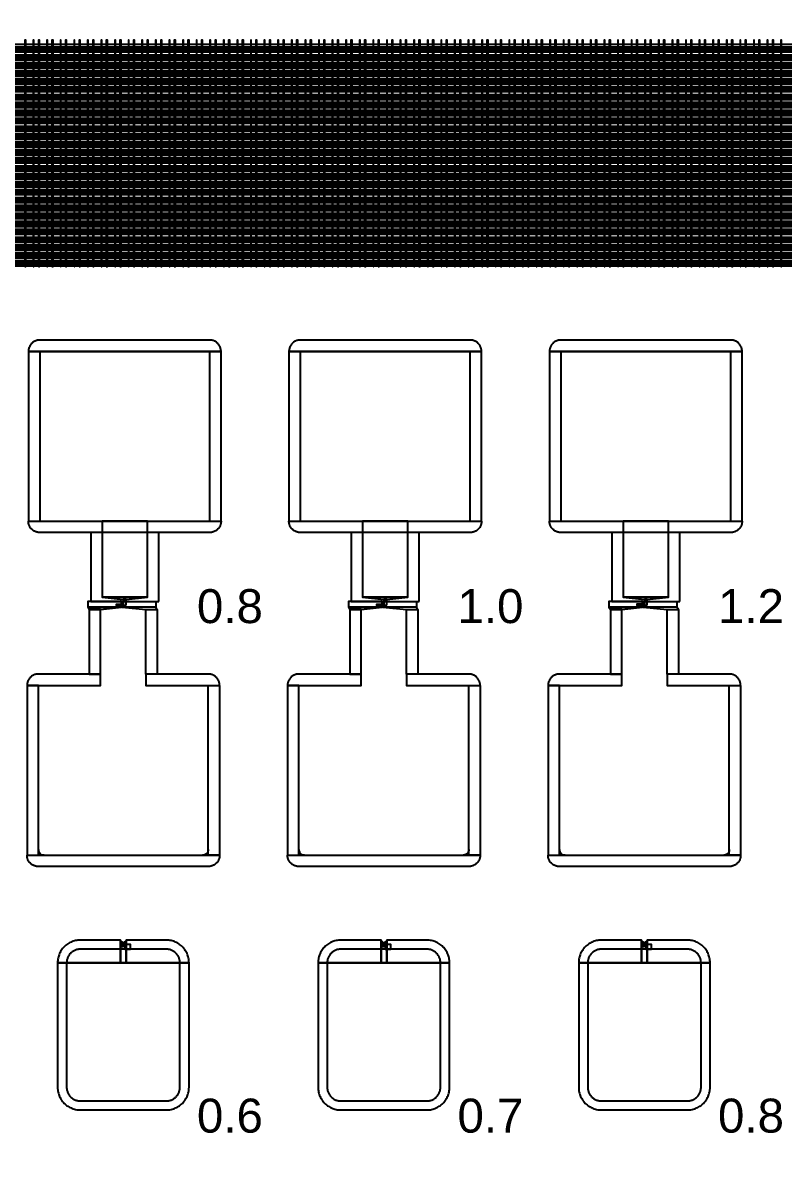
# Model space of a CAD drawing. Extents: x -50000 to 50000, y -50000 to 50000.
# Drawn here: x -38607 to -37264, y 17985 to 20020 of the extents above; entities that cross this region are included whole.
import ezdxf

# ---------------------------------------------------------------- set-up
doc = ezdxf.new("R2010")
doc.units = 0
doc.layers.get('0').update_dxf_attribs({"linetype": 'CONTINUOUS'})
for name, color, linetype in [('BASEMETAL', 4, 'CONTINUOUS'), ('FRAME', 8, 'CONTINUOUS'), ('MARKERS', 2, 'CONTINUOUS'), ('SECONDLAYER', 6, 'CONTINUOUS')]:
    doc.layers.add(name, color=color, linetype=linetype)
doc.styles.get("Standard").update_dxf_attribs({"font": 'arial.ttf'})

# ---------------------------------------------------------------- blocks, each defined once
blk = doc.blocks.new('CHIP_JARRAY')
for points in [[(500, 5478), (6500, 5478), (6500, 5482.3), (500, 5482.3)], [(500, 5475), (6500, 5475), (6500, 5477), (500, 5477)], [(500, 5472), (6500, 5472), (6500, 5474.4), (500, 5474.4)], [(500, 5469), (6500, 5469), (6500, 5471), (500, 5471)], [(500, 5464), (6500, 5464), (6500, 5468.3), (500, 5468.3)], [(500, 5461), (6500, 5461), (6500, 5463), (500, 5463)], [(500, 5458), (6500, 5458), (6500, 5460.4), (500, 5460.4)], [(500, 5455), (6500, 5455), (6500, 5457), (500, 5457)], [(500, 5450), (6500, 5450), (6500, 5454.3), (500, 5454.3)], [(500, 5447), (6500, 5447), (6500, 5449), (500, 5449)], [(500, 5444), (6500, 5444), (6500, 5446.4), (500, 5446.4)], [(500, 5441), (6500, 5441), (6500, 5443), (500, 5443)], [(500, 5436), (6500, 5436), (6500, 5440.3), (500, 5440.3)], [(500, 5433), (6500, 5433), (6500, 5435), (500, 5435)], [(500, 5430), (6500, 5430), (6500, 5432.4), (500, 5432.4)], [(500, 5427), (6500, 5427), (6500, 5429), (500, 5429)], [(500, 5422), (6500, 5422), (6500, 5426.3), (500, 5426.3)], [(500, 5419), (6500, 5419), (6500, 5421), (500, 5421)], [(500, 5416), (6500, 5416), (6500, 5418.4), (500, 5418.4)], [(500, 5413), (6500, 5413), (6500, 5415), (500, 5415)], [(500, 5408), (6500, 5408), (6500, 5412.3), (500, 5412.3)], [(500, 5405), (6500, 5405), (6500, 5407), (500, 5407)], [(500, 5402), (6500, 5402), (6500, 5404.4), (500, 5404.4)], [(500, 5399), (6500, 5399), (6500, 5401), (500, 5401)], [(500, 5394), (6500, 5394), (6500, 5398.3), (500, 5398.3)], [(500, 5391), (6500, 5391), (6500, 5393), (500, 5393)], [(500, 5388), (6500, 5388), (6500, 5390.4), (500, 5390.4)], [(500, 5385), (6500, 5385), (6500, 5387), (500, 5387)], [(500, 5380), (6500, 5380), (6500, 5384.3), (500, 5384.3)], [(500, 5377), (6500, 5377), (6500, 5379), (500, 5379)], [(500, 5374), (6500, 5374), (6500, 5376.4), (500, 5376.4)], [(500, 5371), (6500, 5371), (6500, 5373), (500, 5373)], [(500, 5366), (6500, 5366), (6500, 5370.3), (500, 5370.3)], [(500, 5363), (6500, 5363), (6500, 5365), (500, 5365)], [(500, 5360), (6500, 5360), (6500, 5362.4), (500, 5362.4)], [(500, 5357), (6500, 5357), (6500, 5359), (500, 5359)], [(500, 5352), (6500, 5352), (6500, 5356.3), (500, 5356.3)], [(500, 5349), (6500, 5349), (6500, 5351), (500, 5351)], [(500, 5346), (6500, 5346), (6500, 5348.4), (500, 5348.4)], [(500, 5343), (6500, 5343), (6500, 5345), (500, 5345)], [(500, 5338), (6500, 5338), (6500, 5342.3), (500, 5342.3)], [(500, 5335), (6500, 5335), (6500, 5337), (500, 5337)], [(500, 5332), (6500, 5332), (6500, 5334.4), (500, 5334.4)], [(500, 5329), (6500, 5329), (6500, 5331), (500, 5331)], [(500, 5324), (6500, 5324), (6500, 5328.3), (500, 5328.3)], [(500, 5321), (6500, 5321), (6500, 5323), (500, 5323)], [(500, 5318), (6500, 5318), (6500, 5320.4), (500, 5320.4)], [(500, 5315), (6500, 5315), (6500, 5317), (500, 5317)], [(500, 5310), (6500, 5310), (6500, 5314.3), (500, 5314.3)], [(500, 5307), (6500, 5307), (6500, 5309), (500, 5309)], [(500, 5304), (6500, 5304), (6500, 5306.4), (500, 5306.4)], [(500, 5301), (6500, 5301), (6500, 5303), (500, 5303)], [(500, 5296), (6500, 5296), (6500, 5300.3), (500, 5300.3)], [(500, 5293), (6500, 5293), (6500, 5295), (500, 5295)], [(500, 5290), (6500, 5290), (6500, 5292.4), (500, 5292.4)], [(500, 5287), (6500, 5287), (6500, 5289), (500, 5289)], [(500, 5282), (6500, 5282), (6500, 5286.3), (500, 5286.3)], [(500, 5279), (6500, 5279), (6500, 5281), (500, 5281)], [(500, 5276), (6500, 5276), (6500, 5278.4), (500, 5278.4)], [(500, 5273), (6500, 5273), (6500, 5275), (500, 5275)], [(500, 5268), (6500, 5268), (6500, 5272.3), (500, 5272.3)], [(500, 5265), (6500, 5265), (6500, 5267), (500, 5267)], [(500, 5262), (6500, 5262), (6500, 5264.4), (500, 5264.4)], [(500, 5259), (6500, 5259), (6500, 5261), (500, 5261)], [(500, 5254), (6500, 5254), (6500, 5258.3), (500, 5258.3)], [(500, 5251), (6500, 5251), (6500, 5253), (500, 5253)], [(500, 5248), (6500, 5248), (6500, 5250.4), (500, 5250.4)], [(500, 5245), (6500, 5245), (6500, 5247), (500, 5247)], [(500, 5240), (6500, 5240), (6500, 5244.3), (500, 5244.3)], [(500, 5237), (6500, 5237), (6500, 5239), (500, 5239)], [(500, 5234), (6500, 5234), (6500, 5236.4), (500, 5236.4)], [(500, 5231), (6500, 5231), (6500, 5233), (500, 5233)], [(500, 5226), (6500, 5226), (6500, 5230.3), (500, 5230.3)], [(500, 5223), (6500, 5223), (6500, 5225), (500, 5225)], [(500, 5220), (6500, 5220), (6500, 5222.4), (500, 5222.4)], [(500, 5217), (6500, 5217), (6500, 5219), (500, 5219)], [(500, 5212), (6500, 5212), (6500, 5216.3), (500, 5216.3)], [(500, 5209), (6500, 5209), (6500, 5211), (500, 5211)], [(500, 5206), (6500, 5206), (6500, 5208.4), (500, 5208.4)], [(500, 5203), (6500, 5203), (6500, 5205), (500, 5205)], [(500, 5198), (6500, 5198), (6500, 5202.3), (500, 5202.3)], [(500, 5195), (6500, 5195), (6500, 5197), (500, 5197)], [(500, 5192), (6500, 5192), (6500, 5194.4), (500, 5194.4)], [(500, 5189), (6500, 5189), (6500, 5191), (500, 5191)], [(500, 5184), (6500, 5184), (6500, 5188.3), (500, 5188.3)], [(500, 5181), (6500, 5181), (6500, 5183), (500, 5183)], [(500, 5178), (6500, 5178), (6500, 5180.4), (500, 5180.4)], [(500, 5175), (6500, 5175), (6500, 5177), (500, 5177)], [(500, 5170), (6500, 5170), (6500, 5174.3), (500, 5174.3)], [(500, 5167), (6500, 5167), (6500, 5169), (500, 5169)], [(500, 5164), (6500, 5164), (6500, 5166.4), (500, 5166.4)], [(500, 5161), (6500, 5161), (6500, 5163), (500, 5163)], [(500, 5156), (6500, 5156), (6500, 5160.3), (500, 5160.3)], [(500, 5153), (6500, 5153), (6500, 5155), (500, 5155)], [(500, 5150), (6500, 5150), (6500, 5152.4), (500, 5152.4)], [(500, 5147), (6500, 5147), (6500, 5149), (500, 5149)], [(500, 5142), (6500, 5142), (6500, 5146.3), (500, 5146.3)], [(500, 5139), (6500, 5139), (6500, 5141), (500, 5141)], [(500, 5136), (6500, 5136), (6500, 5138.4), (500, 5138.4)], [(500, 5133), (6500, 5133), (6500, 5135), (500, 5135)], [(500, 5128), (6500, 5128), (6500, 5132.3), (500, 5132.3)], [(500, 5125), (6500, 5125), (6500, 5127), (500, 5127)], [(500, 5122), (6500, 5122), (6500, 5124.4), (500, 5124.4)], [(500, 5119), (6500, 5119), (6500, 5121), (500, 5121)], [(500, 5114), (6500, 5114), (6500, 5118.3), (500, 5118.3)], [(500, 5111), (6500, 5111), (6500, 5113), (500, 5113)], [(500, 5108), (6500, 5108), (6500, 5110.4), (500, 5110.4)], [(500, 5105), (6500, 5105), (6500, 5107), (500, 5107)], [(500, 5100), (6500, 5100), (6500, 5104.3), (500, 5104.3)], [(500, 5097), (6500, 5097), (6500, 5099), (500, 5099)], [(500, 5094), (6500, 5094), (6500, 5096.4), (500, 5096.4)], [(500, 5091), (6500, 5091), (6500, 5093), (500, 5093)], [(4672.5, 4940), (4842.5, 4940), (4842.5, 4940), (4842.5, 4941), (4842.4, 4942.1), (4842.3, 4943.1), (4842.1, 4944.2), (4841.8, 4945.2), (4841.5, 4946.2), (4841.2, 4947.2), (4840.8, 4948.1), (4840.3, 4949.1), (4839.8, 4950), (4839.3, 4950.9), (4838.7, 4951.8), (4838, 4952.6), (4837.4, 4953.4), (4836.6, 4954.1), (4835.9, 4954.9), (4835.1, 4955.5), (4834.3, 4956.2), (4833.4, 4956.8), (4832.5, 4957.3), (4831.6, 4957.8), (4830.6, 4958.3), (4829.7, 4958.7), (4828.7, 4959), (4827.7, 4959.3), (4826.7, 4959.6), (4825.6, 4959.8), (4824.6, 4959.9), (4823.5, 4960), (4822.5, 4960), (4522.5, 4960), (4521.5, 4960), (4520.4, 4959.9), (4519.4, 4959.8), (4518.3, 4959.6), (4517.3, 4959.3), (4516.3, 4959), (4515.3, 4958.7), (4514.4, 4958.3), (4513.4, 4957.8), (4512.5, 4957.3), (4511.6, 4956.8), (4510.7, 4956.2), (4509.9, 4955.5), (4509.1, 4954.9), (4508.4, 4954.1), (4507.6, 4953.4), (4507, 4952.6), (4506.3, 4951.8), (4505.7, 4950.9), (4505.2, 4950), (4504.7, 4949.1), (4504.2, 4948.1), (4503.8, 4947.2), (4503.5, 4946.2), (4503.2, 4945.2), (4502.9, 4944.2), (4502.7, 4943.1), (4502.6, 4942.1), (4502.5, 4941), (4502.5, 4940), (4502.5, 4940)], [(5132.5, 4940), (5302.5, 4940), (5302.5, 4940), (5302.5, 4941), (5302.4, 4942.1), (5302.3, 4943.1), (5302.1, 4944.2), (5301.8, 4945.2), (5301.5, 4946.2), (5301.2, 4947.2), (5300.8, 4948.1), (5300.3, 4949.1), (5299.8, 4950), (5299.3, 4950.9), (5298.7, 4951.8), (5298, 4952.6), (5297.4, 4953.4), (5296.6, 4954.1), (5295.9, 4954.9), (5295.1, 4955.5), (5294.3, 4956.2), (5293.4, 4956.8), (5292.5, 4957.3), (5291.6, 4957.8), (5290.6, 4958.3), (5289.7, 4958.7), (5288.7, 4959), (5287.7, 4959.3), (5286.7, 4959.6), (5285.6, 4959.8), (5284.6, 4959.9), (5283.5, 4960), (5282.5, 4960), (4982.5, 4960), (4981.5, 4960), (4980.4, 4959.9), (4979.4, 4959.8), (4978.3, 4959.6), (4977.3, 4959.3), (4976.3, 4959), (4975.3, 4958.7), (4974.4, 4958.3), (4973.4, 4957.8), (4972.5, 4957.3), (4971.6, 4956.8), (4970.7, 4956.2), (4969.9, 4955.5), (4969.1, 4954.9), (4968.4, 4954.1), (4967.6, 4953.4), (4967, 4952.6), (4966.3, 4951.8), (4965.7, 4950.9), (4965.2, 4950), (4964.7, 4949.1), (4964.2, 4948.1), (4963.8, 4947.2), (4963.5, 4946.2), (4963.2, 4945.2), (4962.9, 4944.2), (4962.7, 4943.1), (4962.6, 4942.1), (4962.5, 4941), (4962.5, 4940), (4962.5, 4940)], [(5592.5, 4940), (5762.5, 4940), (5762.5, 4940), (5762.5, 4941), (5762.4, 4942.1), (5762.3, 4943.1), (5762.1, 4944.2), (5761.8, 4945.2), (5761.5, 4946.2), (5761.2, 4947.2), (5760.8, 4948.1), (5760.3, 4949.1), (5759.8, 4950), (5759.3, 4950.9), (5758.7, 4951.8), (5758, 4952.6), (5757.4, 4953.4), (5756.6, 4954.1), (5755.9, 4954.9), (5755.1, 4955.5), (5754.3, 4956.2), (5753.4, 4956.8), (5752.5, 4957.3), (5751.6, 4957.8), (5750.6, 4958.3), (5749.7, 4958.7), (5748.7, 4959), (5747.7, 4959.3), (5746.7, 4959.6), (5745.6, 4959.8), (5744.6, 4959.9), (5743.5, 4960), (5742.5, 4960), (5442.5, 4960), (5441.5, 4960), (5440.4, 4959.9), (5439.4, 4959.8), (5438.3, 4959.6), (5437.3, 4959.3), (5436.3, 4959), (5435.3, 4958.7), (5434.4, 4958.3), (5433.4, 4957.8), (5432.5, 4957.3), (5431.6, 4956.8), (5430.7, 4956.2), (5429.9, 4955.5), (5429.1, 4954.9), (5428.4, 4954.1), (5427.6, 4953.4), (5427, 4952.6), (5426.3, 4951.8), (5425.7, 4950.9), (5425.2, 4950), (5424.7, 4949.1), (5424.2, 4948.1), (5423.8, 4947.2), (5423.5, 4946.2), (5423.2, 4945.2), (5422.9, 4944.2), (5422.7, 4943.1), (5422.6, 4942.1), (5422.5, 4941), (5422.5, 4940), (5422.5, 4940)], [(4842.5, 4640), (4842.5, 4940), (4502.5, 4940), (4502.5, 4640)], [(5302.5, 4640), (5302.5, 4940), (4962.5, 4940), (4962.5, 4640)], [(5762.5, 4640), (5762.5, 4940), (5422.5, 4940), (5422.5, 4640)], [(4672.5, 4640), (4842.5, 4640), (4842.5, 4640), (4842.5, 4639), (4842.4, 4637.9), (4842.3, 4636.9), (4842.1, 4635.8), (4841.8, 4634.8), (4841.5, 4633.8), (4841.2, 4632.8), (4840.8, 4631.9), (4840.3, 4630.9), (4839.8, 4630), (4839.3, 4629.1), (4838.7, 4628.2), (4838, 4627.4), (4837.4, 4626.6), (4836.6, 4625.9), (4835.9, 4625.1), (4835.1, 4624.5), (4834.3, 4623.8), (4833.4, 4623.2), (4832.5, 4622.7), (4831.6, 4622.2), (4830.6, 4621.7), (4829.7, 4621.3), (4828.7, 4621), (4827.7, 4620.7), (4826.7, 4620.4), (4825.6, 4620.2), (4824.6, 4620.1), (4823.5, 4620), (4822.5, 4620), (4522.5, 4620), (4521.5, 4620), (4520.4, 4620.1), (4519.4, 4620.2), (4518.3, 4620.4), (4517.3, 4620.7), (4516.3, 4621), (4515.3, 4621.3), (4514.4, 4621.7), (4513.4, 4622.2), (4512.5, 4622.7), (4511.6, 4623.2), (4510.7, 4623.8), (4509.9, 4624.5), (4509.1, 4625.1), (4508.4, 4625.9), (4507.6, 4626.6), (4507, 4627.4), (4506.3, 4628.2), (4505.7, 4629.1), (4505.2, 4630), (4504.7, 4630.9), (4504.2, 4631.9), (4503.8, 4632.8), (4503.5, 4633.8), (4503.2, 4634.8), (4502.9, 4635.8), (4502.7, 4636.9), (4502.6, 4637.9), (4502.5, 4639), (4502.5, 4640), (4502.5, 4640)], [(5132.5, 4640), (5302.5, 4640), (5302.5, 4640), (5302.5, 4639), (5302.4, 4637.9), (5302.3, 4636.9), (5302.1, 4635.8), (5301.8, 4634.8), (5301.5, 4633.8), (5301.2, 4632.8), (5300.8, 4631.9), (5300.3, 4630.9), (5299.8, 4630), (5299.3, 4629.1), (5298.7, 4628.2), (5298, 4627.4), (5297.4, 4626.6), (5296.6, 4625.9), (5295.9, 4625.1), (5295.1, 4624.5), (5294.3, 4623.8), (5293.4, 4623.2), (5292.5, 4622.7), (5291.6, 4622.2), (5290.6, 4621.7), (5289.7, 4621.3), (5288.7, 4621), (5287.7, 4620.7), (5286.7, 4620.4), (5285.6, 4620.2), (5284.6, 4620.1), (5283.5, 4620), (5282.5, 4620), (4982.5, 4620), (4981.5, 4620), (4980.4, 4620.1), (4979.4, 4620.2), (4978.3, 4620.4), (4977.3, 4620.7), (4976.3, 4621), (4975.3, 4621.3), (4974.4, 4621.7), (4973.4, 4622.2), (4972.5, 4622.7), (4971.6, 4623.2), (4970.7, 4623.8), (4969.9, 4624.5), (4969.1, 4625.1), (4968.4, 4625.9), (4967.6, 4626.6), (4967, 4627.4), (4966.3, 4628.2), (4965.7, 4629.1), (4965.2, 4630), (4964.7, 4630.9), (4964.2, 4631.9), (4963.8, 4632.8), (4963.5, 4633.8), (4963.2, 4634.8), (4962.9, 4635.8), (4962.7, 4636.9), (4962.6, 4637.9), (4962.5, 4639), (4962.5, 4640), (4962.5, 4640)], [(5592.5, 4640), (5762.5, 4640), (5762.5, 4640), (5762.5, 4639), (5762.4, 4637.9), (5762.3, 4636.9), (5762.1, 4635.8), (5761.8, 4634.8), (5761.5, 4633.8), (5761.2, 4632.8), (5760.8, 4631.9), (5760.3, 4630.9), (5759.8, 4630), (5759.3, 4629.1), (5758.7, 4628.2), (5758, 4627.4), (5757.4, 4626.6), (5756.6, 4625.9), (5755.9, 4625.1), (5755.1, 4624.5), (5754.3, 4623.8), (5753.4, 4623.2), (5752.5, 4622.7), (5751.6, 4622.2), (5750.6, 4621.7), (5749.7, 4621.3), (5748.7, 4621), (5747.7, 4620.7), (5746.7, 4620.4), (5745.6, 4620.2), (5744.6, 4620.1), (5743.5, 4620), (5742.5, 4620), (5442.5, 4620), (5441.5, 4620), (5440.4, 4620.1), (5439.4, 4620.2), (5438.3, 4620.4), (5437.3, 4620.7), (5436.3, 4621), (5435.3, 4621.3), (5434.4, 4621.7), (5433.4, 4622.2), (5432.5, 4622.7), (5431.6, 4623.2), (5430.7, 4623.8), (5429.9, 4624.5), (5429.1, 4625.1), (5428.4, 4625.9), (5427.6, 4626.6), (5427, 4627.4), (5426.3, 4628.2), (5425.7, 4629.1), (5425.2, 4630), (5424.7, 4630.9), (5424.2, 4631.9), (5423.8, 4632.8), (5423.5, 4633.8), (5423.2, 4634.8), (5422.9, 4635.8), (5422.7, 4636.9), (5422.6, 4637.9), (5422.5, 4639), (5422.5, 4640), (5422.5, 4640)], [(4732.5, 4498), (4732.5, 4620), (4612.5, 4620), (4612.5, 4498)], [(5192.5, 4498), (5192.5, 4620), (5072.5, 4620), (5072.5, 4498)], [(5652.5, 4498), (5652.5, 4620), (5532.5, 4620), (5532.5, 4498)], [(4667.1, 4488), (4667.1, 4498), (4607.5, 4498), (4607.5, 4488)], [(4667.9, 4488), (4667.9, 4498), (4727.5, 4498), (4727.5, 4488)], [(5127, 4488), (5127, 4498), (5067.5, 4498), (5067.5, 4488)], [(5128, 4488), (5128, 4498), (5187.5, 4498), (5187.5, 4488)], [(5586.9, 4488), (5586.9, 4498), (5527.5, 4498), (5527.5, 4488)], [(5588.1, 4488), (5588.1, 4498), (5647.5, 4498), (5647.5, 4488)], [(4630, 4484), (4667.1, 4488), (4607.5, 4488), (4610, 4484)], [(4630, 4370), (4630, 4484), (4610, 4484), (4610, 4370)], [(4730, 4484), (4727.5, 4488), (4667.9, 4488), (4710, 4484)], [(4710, 4370), (4710, 4484), (4730, 4484), (4730, 4370)], [(5090, 4484), (5127, 4488), (5067.5, 4488), (5070, 4484)], [(5090, 4370), (5090, 4484), (5070, 4484), (5070, 4370)], [(5190, 4484), (5187.5, 4488), (5128, 4488), (5170, 4484)], [(5170, 4370), (5170, 4484), (5190, 4484), (5190, 4370)], [(5550, 4484), (5586.9, 4488), (5527.5, 4488), (5530, 4484)], [(5550, 4370), (5550, 4484), (5530, 4484), (5530, 4370)], [(5650, 4484), (5647.5, 4488), (5588.1, 4488), (5630, 4484)], [(5630, 4370), (5630, 4484), (5650, 4484), (5650, 4370)], [(4565, 4350), (4630, 4350), (4630, 4370), (4520, 4370), (4519, 4370), (4517.9, 4369.9), (4516.9, 4369.8), (4515.8, 4369.6), (4514.8, 4369.3), (4513.8, 4369), (4512.8, 4368.7), (4511.9, 4368.3), (4510.9, 4367.8), (4510, 4367.3), (4509.1, 4366.8), (4508.2, 4366.2), (4507.4, 4365.5), (4506.6, 4364.9), (4505.9, 4364.1), (4505.1, 4363.4), (4504.5, 4362.6), (4503.8, 4361.8), (4503.2, 4360.9), (4502.7, 4360), (4502.2, 4359.1), (4501.7, 4358.1), (4501.3, 4357.2), (4501, 4356.2), (4500.7, 4355.2), (4500.4, 4354.2), (4500.2, 4353.1), (4500.1, 4352.1), (4500, 4351), (4500, 4350), (4500, 4350)], [(4775, 4350), (4840, 4350), (4840, 4350), (4840, 4351), (4839.9, 4352.1), (4839.8, 4353.1), (4839.6, 4354.2), (4839.3, 4355.2), (4839, 4356.2), (4838.7, 4357.2), (4838.3, 4358.1), (4837.8, 4359.1), (4837.3, 4360), (4836.8, 4360.9), (4836.2, 4361.8), (4835.5, 4362.6), (4834.9, 4363.4), (4834.1, 4364.1), (4833.4, 4364.9), (4832.6, 4365.5), (4831.8, 4366.2), (4830.9, 4366.8), (4830, 4367.3), (4829.1, 4367.8), (4828.1, 4368.3), (4827.2, 4368.7), (4826.2, 4369), (4825.2, 4369.3), (4824.2, 4369.6), (4823.1, 4369.8), (4822.1, 4369.9), (4821, 4370), (4820, 4370), (4710, 4370), (4710, 4350)], [(5025, 4350), (5090, 4350), (5090, 4370), (4980, 4370), (4979, 4370), (4977.9, 4369.9), (4976.9, 4369.8), (4975.8, 4369.6), (4974.8, 4369.3), (4973.8, 4369), (4972.8, 4368.7), (4971.9, 4368.3), (4970.9, 4367.8), (4970, 4367.3), (4969.1, 4366.8), (4968.2, 4366.2), (4967.4, 4365.5), (4966.6, 4364.9), (4965.9, 4364.1), (4965.1, 4363.4), (4964.5, 4362.6), (4963.8, 4361.8), (4963.2, 4360.9), (4962.7, 4360), (4962.2, 4359.1), (4961.7, 4358.1), (4961.3, 4357.2), (4961, 4356.2), (4960.7, 4355.2), (4960.4, 4354.2), (4960.2, 4353.1), (4960.1, 4352.1), (4960, 4351), (4960, 4350), (4960, 4350)], [(5235, 4350), (5300, 4350), (5300, 4350), (5300, 4351), (5299.9, 4352.1), (5299.8, 4353.1), (5299.6, 4354.2), (5299.3, 4355.2), (5299, 4356.2), (5298.7, 4357.2), (5298.3, 4358.1), (5297.8, 4359.1), (5297.3, 4360), (5296.8, 4360.9), (5296.2, 4361.8), (5295.5, 4362.6), (5294.9, 4363.4), (5294.1, 4364.1), (5293.4, 4364.9), (5292.6, 4365.5), (5291.8, 4366.2), (5290.9, 4366.8), (5290, 4367.3), (5289.1, 4367.8), (5288.1, 4368.3), (5287.2, 4368.7), (5286.2, 4369), (5285.2, 4369.3), (5284.2, 4369.6), (5283.1, 4369.8), (5282.1, 4369.9), (5281, 4370), (5280, 4370), (5170, 4370), (5170, 4350)], [(5485, 4350), (5550, 4350), (5550, 4370), (5440, 4370), (5439, 4370), (5437.9, 4369.9), (5436.9, 4369.8), (5435.8, 4369.6), (5434.8, 4369.3), (5433.8, 4369), (5432.8, 4368.7), (5431.9, 4368.3), (5430.9, 4367.8), (5430, 4367.3), (5429.1, 4366.8), (5428.2, 4366.2), (5427.4, 4365.5), (5426.6, 4364.9), (5425.9, 4364.1), (5425.1, 4363.4), (5424.5, 4362.6), (5423.8, 4361.8), (5423.2, 4360.9), (5422.7, 4360), (5422.2, 4359.1), (5421.7, 4358.1), (5421.3, 4357.2), (5421, 4356.2), (5420.7, 4355.2), (5420.4, 4354.2), (5420.2, 4353.1), (5420.1, 4352.1), (5420, 4351), (5420, 4350), (5420, 4350)], [(5695, 4350), (5760, 4350), (5760, 4350), (5760, 4351), (5759.9, 4352.1), (5759.8, 4353.1), (5759.6, 4354.2), (5759.3, 4355.2), (5759, 4356.2), (5758.7, 4357.2), (5758.3, 4358.1), (5757.8, 4359.1), (5757.3, 4360), (5756.8, 4360.9), (5756.2, 4361.8), (5755.5, 4362.6), (5754.9, 4363.4), (5754.1, 4364.1), (5753.4, 4364.9), (5752.6, 4365.5), (5751.8, 4366.2), (5750.9, 4366.8), (5750, 4367.3), (5749.1, 4367.8), (5748.1, 4368.3), (5747.2, 4368.7), (5746.2, 4369), (5745.2, 4369.3), (5744.2, 4369.6), (5743.1, 4369.8), (5742.1, 4369.9), (5741, 4370), (5740, 4370), (5630, 4370), (5630, 4350)], [(4520, 4050), (4520, 4350), (4500, 4350), (4500, 4050)], [(4820, 4050), (4820, 4350), (4840, 4350), (4840, 4050)], [(4980, 4050), (4980, 4350), (4960, 4350), (4960, 4050)], [(5280, 4050), (5280, 4350), (5300, 4350), (5300, 4050)], [(5440, 4050), (5440, 4350), (5420, 4350), (5420, 4050)], [(5740, 4050), (5740, 4350), (5760, 4350), (5760, 4050)], [(4670, 4050), (4840, 4050), (4840, 4050), (4840, 4049), (4839.9, 4047.9), (4839.8, 4046.9), (4839.6, 4045.8), (4839.3, 4044.8), (4839, 4043.8), (4838.7, 4042.8), (4838.3, 4041.9), (4837.8, 4040.9), (4837.3, 4040), (4836.8, 4039.1), (4836.2, 4038.2), (4835.5, 4037.4), (4834.9, 4036.6), (4834.1, 4035.9), (4833.4, 4035.1), (4832.6, 4034.5), (4831.8, 4033.8), (4830.9, 4033.2), (4830, 4032.7), (4829.1, 4032.2), (4828.1, 4031.7), (4827.2, 4031.3), (4826.2, 4031), (4825.2, 4030.7), (4824.2, 4030.4), (4823.1, 4030.2), (4822.1, 4030.1), (4821, 4030), (4820, 4030), (4520, 4030), (4519, 4030), (4517.9, 4030.1), (4516.9, 4030.2), (4515.8, 4030.4), (4514.8, 4030.7), (4513.8, 4031), (4512.8, 4031.3), (4511.9, 4031.7), (4510.9, 4032.2), (4510, 4032.7), (4509.1, 4033.2), (4508.2, 4033.8), (4507.4, 4034.5), (4506.6, 4035.1), (4505.9, 4035.9), (4505.1, 4036.6), (4504.5, 4037.4), (4503.8, 4038.2), (4503.2, 4039.1), (4502.7, 4040), (4502.2, 4040.9), (4501.7, 4041.9), (4501.3, 4042.8), (4501, 4043.8), (4500.7, 4044.8), (4500.4, 4045.8), (4500.2, 4046.9), (4500.1, 4047.9), (4500, 4049), (4500, 4050), (4500, 4050)], [(4520, 4050), (4520, 4060), (4520.1, 4059), (4520.2, 4057.9), (4520.5, 4056.9), (4520.9, 4055.9), (4521.3, 4055), (4521.9, 4054.1), (4522.6, 4053.3), (4523.3, 4052.6), (4524.1, 4051.9), (4525, 4051.3), (4525.9, 4050.9), (4526.9, 4050.5), (4527.9, 4050.2), (4529, 4050.1), (4530, 4050)], [(4820, 4050), (4820, 4060), (4819.9, 4059), (4819.8, 4057.9), (4819.5, 4056.9), (4819.1, 4055.9), (4818.7, 4055), (4818.1, 4054.1), (4817.4, 4053.3), (4816.7, 4052.6), (4815.9, 4051.9), (4815, 4051.3), (4814.1, 4050.9), (4813.1, 4050.5), (4812.1, 4050.2), (4811, 4050.1), (4810, 4050)], [(5130, 4050), (5300, 4050), (5300, 4050), (5300, 4049), (5299.9, 4047.9), (5299.8, 4046.9), (5299.6, 4045.8), (5299.3, 4044.8), (5299, 4043.8), (5298.7, 4042.8), (5298.3, 4041.9), (5297.8, 4040.9), (5297.3, 4040), (5296.8, 4039.1), (5296.2, 4038.2), (5295.5, 4037.4), (5294.9, 4036.6), (5294.1, 4035.9), (5293.4, 4035.1), (5292.6, 4034.5), (5291.8, 4033.8), (5290.9, 4033.2), (5290, 4032.7), (5289.1, 4032.2), (5288.1, 4031.7), (5287.2, 4031.3), (5286.2, 4031), (5285.2, 4030.7), (5284.2, 4030.4), (5283.1, 4030.2), (5282.1, 4030.1), (5281, 4030), (5280, 4030), (4980, 4030), (4979, 4030), (4977.9, 4030.1), (4976.9, 4030.2), (4975.8, 4030.4), (4974.8, 4030.7), (4973.8, 4031), (4972.8, 4031.3), (4971.9, 4031.7), (4970.9, 4032.2), (4970, 4032.7), (4969.1, 4033.2), (4968.2, 4033.8), (4967.4, 4034.5), (4966.6, 4035.1), (4965.9, 4035.9), (4965.1, 4036.6), (4964.5, 4037.4), (4963.8, 4038.2), (4963.2, 4039.1), (4962.7, 4040), (4962.2, 4040.9), (4961.7, 4041.9), (4961.3, 4042.8), (4961, 4043.8), (4960.7, 4044.8), (4960.4, 4045.8), (4960.2, 4046.9), (4960.1, 4047.9), (4960, 4049), (4960, 4050), (4960, 4050)], [(4980, 4050), (4980, 4060), (4980.1, 4059), (4980.2, 4057.9), (4980.5, 4056.9), (4980.9, 4055.9), (4981.3, 4055), (4981.9, 4054.1), (4982.6, 4053.3), (4983.3, 4052.6), (4984.1, 4051.9), (4985, 4051.3), (4985.9, 4050.9), (4986.9, 4050.5), (4987.9, 4050.2), (4989, 4050.1), (4990, 4050)], [(5280, 4050), (5280, 4060), (5279.9, 4059), (5279.8, 4057.9), (5279.5, 4056.9), (5279.1, 4055.9), (5278.7, 4055), (5278.1, 4054.1), (5277.4, 4053.3), (5276.7, 4052.6), (5275.9, 4051.9), (5275, 4051.3), (5274.1, 4050.9), (5273.1, 4050.5), (5272.1, 4050.2), (5271, 4050.1), (5270, 4050)], [(5590, 4050), (5760, 4050), (5760, 4050), (5760, 4049), (5759.9, 4047.9), (5759.8, 4046.9), (5759.6, 4045.8), (5759.3, 4044.8), (5759, 4043.8), (5758.7, 4042.8), (5758.3, 4041.9), (5757.8, 4040.9), (5757.3, 4040), (5756.8, 4039.1), (5756.2, 4038.2), (5755.5, 4037.4), (5754.9, 4036.6), (5754.1, 4035.9), (5753.4, 4035.1), (5752.6, 4034.5), (5751.8, 4033.8), (5750.9, 4033.2), (5750, 4032.7), (5749.1, 4032.2), (5748.1, 4031.7), (5747.2, 4031.3), (5746.2, 4031), (5745.2, 4030.7), (5744.2, 4030.4), (5743.1, 4030.2), (5742.1, 4030.1), (5741, 4030), (5740, 4030), (5440, 4030), (5439, 4030), (5437.9, 4030.1), (5436.9, 4030.2), (5435.8, 4030.4), (5434.8, 4030.7), (5433.8, 4031), (5432.8, 4031.3), (5431.9, 4031.7), (5430.9, 4032.2), (5430, 4032.7), (5429.1, 4033.2), (5428.2, 4033.8), (5427.4, 4034.5), (5426.6, 4035.1), (5425.9, 4035.9), (5425.1, 4036.6), (5424.5, 4037.4), (5423.8, 4038.2), (5423.2, 4039.1), (5422.7, 4040), (5422.2, 4040.9), (5421.7, 4041.9), (5421.3, 4042.8), (5421, 4043.8), (5420.7, 4044.8), (5420.4, 4045.8), (5420.2, 4046.9), (5420.1, 4047.9), (5420, 4049), (5420, 4050), (5420, 4050)], [(5440, 4050), (5440, 4060), (5440.1, 4059), (5440.2, 4057.9), (5440.5, 4056.9), (5440.9, 4055.9), (5441.3, 4055), (5441.9, 4054.1), (5442.6, 4053.3), (5443.3, 4052.6), (5444.1, 4051.9), (5445, 4051.3), (5445.9, 4050.9), (5446.9, 4050.5), (5447.9, 4050.2), (5449, 4050.1), (5450, 4050)], [(5740, 4050), (5740, 4060), (5739.9, 4059), (5739.8, 4057.9), (5739.5, 4056.9), (5739.1, 4055.9), (5738.7, 4055), (5738.1, 4054.1), (5737.4, 4053.3), (5736.7, 4052.6), (5735.9, 4051.9), (5735, 4051.3), (5734.1, 4050.9), (5733.1, 4050.5), (5732.1, 4050.2), (5731, 4050.1), (5730, 4050)], [(4609.5, 3860), (4665, 3860), (4665, 3900), (4594, 3900), (4591.9, 3899.9), (4589.8, 3899.8), (4587.7, 3899.5), (4585.7, 3899.1), (4583.6, 3898.6), (4581.6, 3898), (4579.7, 3897.3), (4577.7, 3896.5), (4575.8, 3895.6), (4574, 3894.6), (4572.2, 3893.5), (4570.5, 3892.4), (4568.8, 3891.1), (4567.2, 3889.7), (4565.7, 3888.3), (4564.3, 3886.8), (4562.9, 3885.2), (4561.6, 3883.5), (4560.5, 3881.8), (4559.4, 3880), (4558.4, 3878.2), (4557.5, 3876.3), (4556.7, 3874.3), (4556, 3872.4), (4555.4, 3870.4), (4554.9, 3868.3), (4554.5, 3866.3), (4554.2, 3864.2), (4554.1, 3862.1), (4554, 3860), (4554, 3860)], [(4669.7, 3895.5), (4665, 3899.5), (4665, 3899.5), (4665, 3895.5)], [(4669.7, 3888.5), (4669.7, 3895.5), (4665, 3895.5), (4665, 3888.5)], [(4675, 3860), (4675, 3888.5), (4665, 3888.5), (4665, 3860)], [(4675, 3895.5), (4675, 3899.5), (4675, 3899.5), (4670.3, 3895.5)], [(4670.3, 3888.5), (4670.3, 3895.5), (4675, 3895.5), (4675, 3888.5)], [(4730.5, 3860), (4786, 3860), (4786, 3860), (4785.9, 3862.1), (4785.8, 3864.2), (4785.5, 3866.3), (4785.1, 3868.3), (4784.6, 3870.4), (4784, 3872.4), (4783.3, 3874.3), (4782.5, 3876.3), (4781.6, 3878.2), (4780.6, 3880), (4779.5, 3881.8), (4778.4, 3883.5), (4777.1, 3885.2), (4775.7, 3886.8), (4774.3, 3888.3), (4772.8, 3889.7), (4771.2, 3891.1), (4769.5, 3892.4), (4767.8, 3893.5), (4766, 3894.6), (4764.2, 3895.6), (4762.3, 3896.5), (4760.3, 3897.3), (4758.4, 3898), (4756.4, 3898.6), (4754.3, 3899.1), (4752.3, 3899.5), (4750.2, 3899.8), (4748.1, 3899.9), (4746, 3900), (4675, 3900), (4675, 3860)], [(5069.5, 3860), (5125, 3860), (5125, 3900), (5054, 3900), (5051.9, 3899.9), (5049.8, 3899.8), (5047.7, 3899.5), (5045.7, 3899.1), (5043.6, 3898.6), (5041.6, 3898), (5039.7, 3897.3), (5037.7, 3896.5), (5035.8, 3895.6), (5034, 3894.6), (5032.2, 3893.5), (5030.5, 3892.4), (5028.8, 3891.1), (5027.2, 3889.7), (5025.7, 3888.3), (5024.3, 3886.8), (5022.9, 3885.2), (5021.6, 3883.5), (5020.5, 3881.8), (5019.4, 3880), (5018.4, 3878.2), (5017.5, 3876.3), (5016.7, 3874.3), (5016, 3872.4), (5015.4, 3870.4), (5014.9, 3868.3), (5014.5, 3866.3), (5014.2, 3864.2), (5014.1, 3862.1), (5014, 3860), (5014, 3860)], [(5129.6, 3895.5), (5125, 3899.5), (5125, 3899.5), (5125, 3895.5)], [(5129.6, 3888.5), (5129.6, 3895.5), (5125, 3895.5), (5125, 3888.5)], [(5135, 3860), (5135, 3888.5), (5125, 3888.5), (5125, 3860)], [(5135, 3895.5), (5135, 3899.5), (5135, 3899.5), (5130.4, 3895.5)], [(5130.4, 3888.5), (5130.4, 3895.5), (5135, 3895.5), (5135, 3888.5)], [(5190.5, 3860), (5246, 3860), (5246, 3860), (5245.9, 3862.1), (5245.8, 3864.2), (5245.5, 3866.3), (5245.1, 3868.3), (5244.6, 3870.4), (5244, 3872.4), (5243.3, 3874.3), (5242.5, 3876.3), (5241.6, 3878.2), (5240.6, 3880), (5239.5, 3881.8), (5238.4, 3883.5), (5237.1, 3885.2), (5235.7, 3886.8), (5234.3, 3888.3), (5232.8, 3889.7), (5231.2, 3891.1), (5229.5, 3892.4), (5227.8, 3893.5), (5226, 3894.6), (5224.2, 3895.6), (5222.3, 3896.5), (5220.3, 3897.3), (5218.4, 3898), (5216.4, 3898.6), (5214.3, 3899.1), (5212.3, 3899.5), (5210.2, 3899.8), (5208.1, 3899.9), (5206, 3900), (5135, 3900), (5135, 3860)], [(5529.5, 3860), (5585, 3860), (5585, 3900), (5514, 3900), (5511.9, 3899.9), (5509.8, 3899.8), (5507.7, 3899.5), (5505.7, 3899.1), (5503.6, 3898.6), (5501.6, 3898), (5499.7, 3897.3), (5497.7, 3896.5), (5495.8, 3895.6), (5494, 3894.6), (5492.2, 3893.5), (5490.5, 3892.4), (5488.8, 3891.1), (5487.2, 3889.7), (5485.7, 3888.3), (5484.3, 3886.8), (5482.9, 3885.2), (5481.6, 3883.5), (5480.5, 3881.8), (5479.4, 3880), (5478.4, 3878.2), (5477.5, 3876.3), (5476.7, 3874.3), (5476, 3872.4), (5475.4, 3870.4), (5474.9, 3868.3), (5474.5, 3866.3), (5474.2, 3864.2), (5474.1, 3862.1), (5474, 3860), (5474, 3860)], [(5589.6, 3895.5), (5585, 3899.5), (5585, 3899.5), (5585, 3895.5)], [(5589.6, 3888.5), (5589.6, 3895.5), (5585, 3895.5), (5585, 3888.5)], [(5595, 3860), (5595, 3888.5), (5585, 3888.5), (5585, 3860)], [(5595, 3895.5), (5595, 3899.5), (5595, 3899.5), (5590.4, 3895.5)], [(5590.4, 3888.5), (5590.4, 3895.5), (5595, 3895.5), (5595, 3888.5)], [(5650.5, 3860), (5706, 3860), (5706, 3860), (5705.9, 3862.1), (5705.8, 3864.2), (5705.5, 3866.3), (5705.1, 3868.3), (5704.6, 3870.4), (5704, 3872.4), (5703.3, 3874.3), (5702.5, 3876.3), (5701.6, 3878.2), (5700.6, 3880), (5699.5, 3881.8), (5698.4, 3883.5), (5697.1, 3885.2), (5695.7, 3886.8), (5694.3, 3888.3), (5692.8, 3889.7), (5691.2, 3891.1), (5689.5, 3892.4), (5687.8, 3893.5), (5686, 3894.6), (5684.2, 3895.6), (5682.3, 3896.5), (5680.3, 3897.3), (5678.4, 3898), (5676.4, 3898.6), (5674.3, 3899.1), (5672.3, 3899.5), (5670.2, 3899.8), (5668.1, 3899.9), (5666, 3900), (5595, 3900), (5595, 3860)], [(4670, 3600), (4746, 3600), (4748.1, 3600.1), (4750.2, 3600.2), (4752.3, 3600.5), (4754.3, 3600.9), (4756.4, 3601.4), (4758.4, 3602), (4760.3, 3602.7), (4762.3, 3603.5), (4764.2, 3604.4), (4766, 3605.4), (4767.8, 3606.5), (4769.5, 3607.6), (4771.2, 3608.9), (4772.8, 3610.3), (4774.3, 3611.7), (4775.7, 3613.2), (4777.1, 3614.8), (4778.4, 3616.5), (4779.5, 3618.2), (4780.6, 3620), (4781.6, 3621.8), (4782.5, 3623.7), (4783.3, 3625.7), (4784, 3627.6), (4784.6, 3629.6), (4785.1, 3631.7), (4785.5, 3633.7), (4785.8, 3635.8), (4785.9, 3637.9), (4786, 3640), (4786, 3860), (4554, 3860), (4554, 3640), (4554.1, 3637.9), (4554.2, 3635.8), (4554.5, 3633.7), (4554.9, 3631.7), (4555.4, 3629.6), (4556, 3627.6), (4556.7, 3625.7), (4557.5, 3623.7), (4558.4, 3621.8), (4559.4, 3620), (4560.5, 3618.2), (4561.6, 3616.5), (4562.9, 3614.8), (4564.3, 3613.2), (4565.7, 3611.7), (4567.2, 3610.3), (4568.8, 3608.9), (4570.5, 3607.6), (4572.2, 3606.5), (4574, 3605.4), (4575.8, 3604.4), (4577.7, 3603.5), (4579.7, 3602.7), (4581.6, 3602), (4583.6, 3601.4), (4585.7, 3600.9), (4587.7, 3600.5), (4589.8, 3600.2), (4591.9, 3600.1), (4594, 3600)], [(5130, 3600), (5206, 3600), (5208.1, 3600.1), (5210.2, 3600.2), (5212.3, 3600.5), (5214.3, 3600.9), (5216.4, 3601.4), (5218.4, 3602), (5220.3, 3602.7), (5222.3, 3603.5), (5224.2, 3604.4), (5226, 3605.4), (5227.8, 3606.5), (5229.5, 3607.6), (5231.2, 3608.9), (5232.8, 3610.3), (5234.3, 3611.7), (5235.7, 3613.2), (5237.1, 3614.8), (5238.4, 3616.5), (5239.5, 3618.2), (5240.6, 3620), (5241.6, 3621.8), (5242.5, 3623.7), (5243.3, 3625.7), (5244, 3627.6), (5244.6, 3629.6), (5245.1, 3631.7), (5245.5, 3633.7), (5245.8, 3635.8), (5245.9, 3637.9), (5246, 3640), (5246, 3860), (5014, 3860), (5014, 3640), (5014.1, 3637.9), (5014.2, 3635.8), (5014.5, 3633.7), (5014.9, 3631.7), (5015.4, 3629.6), (5016, 3627.6), (5016.7, 3625.7), (5017.5, 3623.7), (5018.4, 3621.8), (5019.4, 3620), (5020.5, 3618.2), (5021.6, 3616.5), (5022.9, 3614.8), (5024.3, 3613.2), (5025.7, 3611.7), (5027.2, 3610.3), (5028.8, 3608.9), (5030.5, 3607.6), (5032.2, 3606.5), (5034, 3605.4), (5035.8, 3604.4), (5037.7, 3603.5), (5039.7, 3602.7), (5041.6, 3602), (5043.6, 3601.4), (5045.7, 3600.9), (5047.7, 3600.5), (5049.8, 3600.2), (5051.9, 3600.1), (5054, 3600)], [(5590, 3600), (5666, 3600), (5668.1, 3600.1), (5670.2, 3600.2), (5672.3, 3600.5), (5674.3, 3600.9), (5676.4, 3601.4), (5678.4, 3602), (5680.3, 3602.7), (5682.3, 3603.5), (5684.2, 3604.4), (5686, 3605.4), (5687.8, 3606.5), (5689.5, 3607.6), (5691.2, 3608.9), (5692.8, 3610.3), (5694.3, 3611.7), (5695.7, 3613.2), (5697.1, 3614.8), (5698.4, 3616.5), (5699.5, 3618.2), (5700.6, 3620), (5701.6, 3621.8), (5702.5, 3623.7), (5703.3, 3625.7), (5704, 3627.6), (5704.6, 3629.6), (5705.1, 3631.7), (5705.5, 3633.7), (5705.8, 3635.8), (5705.9, 3637.9), (5706, 3640), (5706, 3860), (5474, 3860), (5474, 3640), (5474.1, 3637.9), (5474.2, 3635.8), (5474.5, 3633.7), (5474.9, 3631.7), (5475.4, 3629.6), (5476, 3627.6), (5476.7, 3625.7), (5477.5, 3623.7), (5478.4, 3621.8), (5479.4, 3620), (5480.5, 3618.2), (5481.6, 3616.5), (5482.9, 3614.8), (5484.3, 3613.2), (5485.7, 3611.7), (5487.2, 3610.3), (5488.8, 3608.9), (5490.5, 3607.6), (5492.2, 3606.5), (5494, 3605.4), (5495.8, 3604.4), (5497.7, 3603.5), (5499.7, 3602.7), (5501.6, 3602), (5503.6, 3601.4), (5505.7, 3600.9), (5507.7, 3600.5), (5509.8, 3600.2), (5511.9, 3600.1), (5514, 3600)]]:
    blk.add_lwpolyline(points, close=True)
at = {"layer": 'SECONDLAYER'}
for points in [[(4496, 5090), (4498, 5090), (4498, 5490), (4496, 5490)], [(4511, 5090), (4512, 5090), (4512, 5490), (4511, 5490)], [(4520, 5090), (4522, 5090), (4522, 5490), (4520, 5490)], [(4535, 5090), (4536, 5090), (4536, 5490), (4535, 5490)], [(4544, 5090), (4546, 5090), (4546, 5490), (4544, 5490)], [(4559, 5090), (4560, 5090), (4560, 5490), (4559, 5490)], [(4568, 5090), (4570, 5090), (4570, 5490), (4568, 5490)], [(4583, 5090), (4584, 5090), (4584, 5490), (4583, 5490)], [(4592, 5090), (4594, 5090), (4594, 5490), (4592, 5490)], [(4607, 5090), (4608, 5090), (4608, 5490), (4607, 5490)], [(4616, 5090), (4618, 5090), (4618, 5490), (4616, 5490)], [(4631, 5090), (4632, 5090), (4632, 5490), (4631, 5490)], [(4640, 5090), (4642, 5090), (4642, 5490), (4640, 5490)], [(4655, 5090), (4656, 5090), (4656, 5490), (4655, 5490)], [(4664, 5090), (4666, 5090), (4666, 5490), (4664, 5490)], [(4679, 5090), (4680, 5090), (4680, 5490), (4679, 5490)], [(4688, 5090), (4690, 5090), (4690, 5490), (4688, 5490)], [(4703, 5090), (4704, 5090), (4704, 5490), (4703, 5490)], [(4712, 5090), (4714, 5090), (4714, 5490), (4712, 5490)], [(4727, 5090), (4728, 5090), (4728, 5490), (4727, 5490)], [(4736, 5090), (4738, 5090), (4738, 5490), (4736, 5490)], [(4751, 5090), (4752, 5090), (4752, 5490), (4751, 5490)], [(4760, 5090), (4762, 5090), (4762, 5490), (4760, 5490)], [(4775, 5090), (4776, 5090), (4776, 5490), (4775, 5490)], [(4784, 5090), (4786, 5090), (4786, 5490), (4784, 5490)], [(4799, 5090), (4800, 5090), (4800, 5490), (4799, 5490)], [(4808, 5090), (4810, 5090), (4810, 5490), (4808, 5490)], [(4823, 5090), (4824, 5090), (4824, 5490), (4823, 5490)], [(4832, 5090), (4834, 5090), (4834, 5490), (4832, 5490)], [(4847, 5090), (4848, 5090), (4848, 5490), (4847, 5490)], [(4856, 5090), (4858, 5090), (4858, 5490), (4856, 5490)], [(4871, 5090), (4872, 5090), (4872, 5490), (4871, 5490)], [(4880, 5090), (4882, 5090), (4882, 5490), (4880, 5490)], [(4895, 5090), (4896, 5090), (4896, 5490), (4895, 5490)], [(4904, 5090), (4906, 5090), (4906, 5490), (4904, 5490)], [(4919, 5090), (4920, 5090), (4920, 5490), (4919, 5490)], [(4928, 5090), (4930, 5090), (4930, 5490), (4928, 5490)], [(4943, 5090), (4944, 5090), (4944, 5490), (4943, 5490)], [(4952, 5090), (4954, 5090), (4954, 5490), (4952, 5490)], [(4967, 5090), (4968, 5090), (4968, 5490), (4967, 5490)], [(4976, 5090), (4978, 5090), (4978, 5490), (4976, 5490)], [(4991, 5090), (4992, 5090), (4992, 5490), (4991, 5490)], [(5000, 5090), (5002, 5090), (5002, 5490), (5000, 5490)], [(5015, 5090), (5016, 5090), (5016, 5490), (5015, 5490)], [(5024, 5090), (5026, 5090), (5026, 5490), (5024, 5490)], [(5039, 5090), (5040, 5090), (5040, 5490), (5039, 5490)], [(5048, 5090), (5050, 5090), (5050, 5490), (5048, 5490)], [(5063, 5090), (5064, 5090), (5064, 5490), (5063, 5490)], [(5072, 5090), (5074, 5090), (5074, 5490), (5072, 5490)], [(5087, 5090), (5088, 5090), (5088, 5490), (5087, 5490)], [(5096, 5090), (5098, 5090), (5098, 5490), (5096, 5490)], [(5111, 5090), (5112, 5090), (5112, 5490), (5111, 5490)], [(5120, 5090), (5122, 5090), (5122, 5490), (5120, 5490)], [(5135, 5090), (5136, 5090), (5136, 5490), (5135, 5490)], [(5144, 5090), (5146, 5090), (5146, 5490), (5144, 5490)], [(5159, 5090), (5160, 5090), (5160, 5490), (5159, 5490)], [(5168, 5090), (5170, 5090), (5170, 5490), (5168, 5490)], [(5183, 5090), (5184, 5090), (5184, 5490), (5183, 5490)], [(5192, 5090), (5194, 5090), (5194, 5490), (5192, 5490)], [(5207, 5090), (5208, 5090), (5208, 5490), (5207, 5490)], [(5216, 5090), (5218, 5090), (5218, 5490), (5216, 5490)], [(5231, 5090), (5232, 5090), (5232, 5490), (5231, 5490)], [(5240, 5090), (5242, 5090), (5242, 5490), (5240, 5490)], [(5255, 5090), (5256, 5090), (5256, 5490), (5255, 5490)], [(5264, 5090), (5266, 5090), (5266, 5490), (5264, 5490)], [(5279, 5090), (5280, 5090), (5280, 5490), (5279, 5490)], [(5288, 5090), (5290, 5090), (5290, 5490), (5288, 5490)], [(5303, 5090), (5304, 5090), (5304, 5490), (5303, 5490)], [(5312, 5090), (5314, 5090), (5314, 5490), (5312, 5490)], [(5327, 5090), (5328, 5090), (5328, 5490), (5327, 5490)], [(5336, 5090), (5338, 5090), (5338, 5490), (5336, 5490)], [(5351, 5090), (5352, 5090), (5352, 5490), (5351, 5490)], [(5360, 5090), (5362, 5090), (5362, 5490), (5360, 5490)], [(5375, 5090), (5376, 5090), (5376, 5490), (5375, 5490)], [(5384, 5090), (5386, 5090), (5386, 5490), (5384, 5490)], [(5399, 5090), (5400, 5090), (5400, 5490), (5399, 5490)], [(5408, 5090), (5410, 5090), (5410, 5490), (5408, 5490)], [(5423, 5090), (5424, 5090), (5424, 5490), (5423, 5490)], [(5432, 5090), (5434, 5090), (5434, 5490), (5432, 5490)], [(5447, 5090), (5448, 5090), (5448, 5490), (5447, 5490)], [(5456, 5090), (5458, 5090), (5458, 5490), (5456, 5490)], [(5471, 5090), (5472, 5090), (5472, 5490), (5471, 5490)], [(5480, 5090), (5482, 5090), (5482, 5490), (5480, 5490)], [(5495, 5090), (5496, 5090), (5496, 5490), (5495, 5490)], [(5504, 5090), (5506, 5090), (5506, 5490), (5504, 5490)], [(5519, 5090), (5520, 5090), (5520, 5490), (5519, 5490)], [(5528, 5090), (5530, 5090), (5530, 5490), (5528, 5490)], [(5543, 5090), (5544, 5090), (5544, 5490), (5543, 5490)], [(5552, 5090), (5554, 5090), (5554, 5490), (5552, 5490)], [(5567, 5090), (5568, 5090), (5568, 5490), (5567, 5490)], [(5576, 5090), (5578, 5090), (5578, 5490), (5576, 5490)], [(5591, 5090), (5592, 5090), (5592, 5490), (5591, 5490)], [(5600, 5090), (5602, 5090), (5602, 5490), (5600, 5490)], [(5615, 5090), (5616, 5090), (5616, 5490), (5615, 5490)], [(5624, 5090), (5626, 5090), (5626, 5490), (5624, 5490)], [(5639, 5090), (5640, 5090), (5640, 5490), (5639, 5490)], [(5648, 5090), (5650, 5090), (5650, 5490), (5648, 5490)], [(5663, 5090), (5664, 5090), (5664, 5490), (5663, 5490)], [(5672, 5090), (5674, 5090), (5674, 5490), (5672, 5490)], [(5687, 5090), (5688, 5090), (5688, 5490), (5687, 5490)], [(5696, 5090), (5698, 5090), (5698, 5490), (5696, 5490)], [(5711, 5090), (5712, 5090), (5712, 5490), (5711, 5490)], [(5720, 5090), (5722, 5090), (5722, 5490), (5720, 5490)], [(5735, 5090), (5736, 5090), (5736, 5490), (5735, 5490)], [(5744, 5090), (5746, 5090), (5746, 5490), (5744, 5490)], [(5759, 5090), (5760, 5090), (5760, 5490), (5759, 5490)], [(5768, 5090), (5770, 5090), (5770, 5490), (5768, 5490)], [(5783, 5090), (5784, 5090), (5784, 5490), (5783, 5490)], [(5792, 5090), (5794, 5090), (5794, 5490), (5792, 5490)], [(5807, 5090), (5808, 5090), (5808, 5490), (5807, 5490)], [(5816, 5090), (5818, 5090), (5818, 5490), (5816, 5490)], [(5831, 5090), (5832, 5090), (5832, 5490), (5831, 5490)], [(4822.5, 4640), (4822.5, 4940), (4522.5, 4940), (4522.5, 4640)], [(5282.5, 4640), (5282.5, 4940), (4982.5, 4940), (4982.5, 4640)], [(5742.5, 4640), (5742.5, 4940), (5442.5, 4940), (5442.5, 4640)], [(4712.5, 4506), (4712.5, 4640), (4632.5, 4640), (4632.5, 4506)], [(5172.5, 4506), (5172.5, 4640), (5092.5, 4640), (5092.5, 4506)], [(5632.5, 4506), (5632.5, 4640), (5552.5, 4640), (5552.5, 4506)], [(4675, 4502), (4712.5, 4506), (4632.5, 4506), (4670, 4502)], [(4675, 4492), (4675, 4502), (4670, 4502), (4670, 4492)], [(5135, 4502), (5172.5, 4506), (5092.5, 4506), (5130, 4502)], [(5135, 4492), (5135, 4502), (5130, 4502), (5130, 4492)], [(5595, 4502), (5632.5, 4506), (5552.5, 4506), (5590, 4502)], [(5595, 4492), (5595, 4502), (5590, 4502), (5590, 4492)], [(4667.1, 4492), (4667.1, 4492.8), (4657.2, 4492.8), (4657.2, 4492)], [(4667.9, 4492), (4667.9, 4492.8), (4667.1, 4492.8), (4667.1, 4492)], [(4670, 4492), (4670, 4492.8), (4667.9, 4492.8), (4667.9, 4492)], [(5127, 4492), (5127, 4493), (5117, 4493), (5117, 4492)], [(5128, 4492), (5128, 4493), (5127, 4493), (5127, 4492)], [(5130, 4492), (5130, 4493), (5128, 4493), (5128, 4492)], [(5586.9, 4492), (5586.9, 4493.2), (5576.8, 4493.2), (5576.8, 4492)], [(5588.1, 4492), (5588.1, 4493.2), (5586.9, 4493.2), (5586.9, 4492)], [(5590, 4492), (5590, 4493.2), (5588.1, 4493.2), (5588.1, 4492)], [(4667.5, 3892.3), (4667.5, 3891.7), (4669.7, 3891.7), (4669.7, 3892.3)], [(4669.7, 3892.3), (4669.7, 3891.7), (4670.3, 3891.7), (4670.3, 3892.3)], [(4670.3, 3892.3), (4670.3, 3891.7), (4672.5, 3891.7), (4672.5, 3892.3)], [(4672.5, 3892.3), (4672.5, 3884), (4682.5, 3884), (4682.5, 3892.3)], [(5127.5, 3892.3), (5127.5, 3891.7), (5129.6, 3891.7), (5129.6, 3892.3)], [(5129.6, 3892.3), (5129.6, 3891.7), (5130.4, 3891.7), (5130.4, 3892.3)], [(5130.4, 3892.3), (5130.4, 3891.7), (5132.5, 3891.7), (5132.5, 3892.3)], [(5132.5, 3892.3), (5132.5, 3884), (5142.5, 3884), (5142.5, 3892.3)], [(5587.5, 3892.3), (5587.5, 3891.7), (5589.6, 3891.7), (5589.6, 3892.3)], [(5589.6, 3892.3), (5589.6, 3891.7), (5590.4, 3891.7), (5590.4, 3892.3)], [(5590.4, 3892.3), (5590.4, 3891.7), (5592.5, 3891.7), (5592.5, 3892.3)], [(5592.5, 3892.3), (5592.5, 3884), (5602.5, 3884), (5602.5, 3892.3)], [(4670, 3884), (4594, 3884), (4592.7, 3884), (4591.5, 3883.9), (4590.2, 3883.7), (4589, 3883.5), (4587.8, 3883.2), (4586.6, 3882.8), (4585.4, 3882.4), (4584.2, 3881.9), (4583.1, 3881.4), (4582, 3880.8), (4580.9, 3880.1), (4579.9, 3879.4), (4578.9, 3878.7), (4577.9, 3877.8), (4577, 3877), (4576.2, 3876.1), (4575.3, 3875.1), (4574.6, 3874.1), (4573.9, 3873.1), (4573.2, 3872), (4572.6, 3870.9), (4572.1, 3869.8), (4571.6, 3868.6), (4571.2, 3867.4), (4570.8, 3866.2), (4570.5, 3865), (4570.3, 3863.8), (4570.1, 3862.5), (4570, 3861.3), (4570, 3860), (4570, 3640), (4570, 3638.7), (4570.1, 3637.5), (4570.3, 3636.2), (4570.5, 3635), (4570.8, 3633.8), (4571.2, 3632.6), (4571.6, 3631.4), (4572.1, 3630.2), (4572.6, 3629.1), (4573.2, 3628), (4573.9, 3626.9), (4574.6, 3625.9), (4575.3, 3624.9), (4576.2, 3623.9), (4577, 3623), (4577.9, 3622.2), (4578.9, 3621.3), (4579.9, 3620.6), (4580.9, 3619.9), (4582, 3619.2), (4583.1, 3618.6), (4584.2, 3618.1), (4585.4, 3617.6), (4586.6, 3617.2), (4587.8, 3616.8), (4589, 3616.5), (4590.2, 3616.3), (4591.5, 3616.1), (4592.7, 3616), (4594, 3616), (4746, 3616), (4747.3, 3616), (4748.5, 3616.1), (4749.8, 3616.3), (4751, 3616.5), (4752.2, 3616.8), (4753.4, 3617.2), (4754.6, 3617.6), (4755.8, 3618.1), (4756.9, 3618.6), (4758, 3619.2), (4759.1, 3619.9), (4760.1, 3620.6), (4761.1, 3621.3), (4762.1, 3622.2), (4763, 3623), (4763.8, 3623.9), (4764.7, 3624.9), (4765.4, 3625.9), (4766.1, 3626.9), (4766.8, 3628), (4767.4, 3629.1), (4767.9, 3630.2), (4768.4, 3631.4), (4768.8, 3632.6), (4769.2, 3633.8), (4769.5, 3635), (4769.7, 3636.2), (4769.9, 3637.5), (4770, 3638.7), (4770, 3640), (4770, 3860), (4770, 3861.3), (4769.9, 3862.5), (4769.7, 3863.8), (4769.5, 3865), (4769.2, 3866.2), (4768.8, 3867.4), (4768.4, 3868.6), (4767.9, 3869.8), (4767.4, 3870.9), (4766.8, 3872), (4766.1, 3873.1), (4765.4, 3874.1), (4764.7, 3875.1), (4763.8, 3876.1), (4763, 3877), (4762.1, 3877.8), (4761.1, 3878.7), (4760.1, 3879.4), (4759.1, 3880.1), (4758, 3880.8), (4756.9, 3881.4), (4755.8, 3881.9), (4754.6, 3882.4), (4753.4, 3882.8), (4752.2, 3883.2), (4751, 3883.5), (4749.8, 3883.7), (4748.5, 3883.9), (4747.3, 3884), (4746, 3884)], [(5130, 3884), (5054, 3884), (5052.7, 3884), (5051.5, 3883.9), (5050.2, 3883.7), (5049, 3883.5), (5047.8, 3883.2), (5046.6, 3882.8), (5045.4, 3882.4), (5044.2, 3881.9), (5043.1, 3881.4), (5042, 3880.8), (5040.9, 3880.1), (5039.9, 3879.4), (5038.9, 3878.7), (5037.9, 3877.8), (5037, 3877), (5036.2, 3876.1), (5035.3, 3875.1), (5034.6, 3874.1), (5033.9, 3873.1), (5033.2, 3872), (5032.6, 3870.9), (5032.1, 3869.8), (5031.6, 3868.6), (5031.2, 3867.4), (5030.8, 3866.2), (5030.5, 3865), (5030.3, 3863.8), (5030.1, 3862.5), (5030, 3861.3), (5030, 3860), (5030, 3640), (5030, 3638.7), (5030.1, 3637.5), (5030.3, 3636.2), (5030.5, 3635), (5030.8, 3633.8), (5031.2, 3632.6), (5031.6, 3631.4), (5032.1, 3630.2), (5032.6, 3629.1), (5033.2, 3628), (5033.9, 3626.9), (5034.6, 3625.9), (5035.3, 3624.9), (5036.2, 3623.9), (5037, 3623), (5037.9, 3622.2), (5038.9, 3621.3), (5039.9, 3620.6), (5040.9, 3619.9), (5042, 3619.2), (5043.1, 3618.6), (5044.2, 3618.1), (5045.4, 3617.6), (5046.6, 3617.2), (5047.8, 3616.8), (5049, 3616.5), (5050.2, 3616.3), (5051.5, 3616.1), (5052.7, 3616), (5054, 3616), (5206, 3616), (5207.3, 3616), (5208.5, 3616.1), (5209.8, 3616.3), (5211, 3616.5), (5212.2, 3616.8), (5213.4, 3617.2), (5214.6, 3617.6), (5215.8, 3618.1), (5216.9, 3618.6), (5218, 3619.2), (5219.1, 3619.9), (5220.1, 3620.6), (5221.1, 3621.3), (5222.1, 3622.2), (5223, 3623), (5223.8, 3623.9), (5224.7, 3624.9), (5225.4, 3625.9), (5226.1, 3626.9), (5226.8, 3628), (5227.4, 3629.1), (5227.9, 3630.2), (5228.4, 3631.4), (5228.8, 3632.6), (5229.2, 3633.8), (5229.5, 3635), (5229.7, 3636.2), (5229.9, 3637.5), (5230, 3638.7), (5230, 3640), (5230, 3860), (5230, 3861.3), (5229.9, 3862.5), (5229.7, 3863.8), (5229.5, 3865), (5229.2, 3866.2), (5228.8, 3867.4), (5228.4, 3868.6), (5227.9, 3869.8), (5227.4, 3870.9), (5226.8, 3872), (5226.1, 3873.1), (5225.4, 3874.1), (5224.7, 3875.1), (5223.8, 3876.1), (5223, 3877), (5222.1, 3877.8), (5221.1, 3878.7), (5220.1, 3879.4), (5219.1, 3880.1), (5218, 3880.8), (5216.9, 3881.4), (5215.8, 3881.9), (5214.6, 3882.4), (5213.4, 3882.8), (5212.2, 3883.2), (5211, 3883.5), (5209.8, 3883.7), (5208.5, 3883.9), (5207.3, 3884), (5206, 3884)], [(5590, 3884), (5514, 3884), (5512.7, 3884), (5511.5, 3883.9), (5510.2, 3883.7), (5509, 3883.5), (5507.8, 3883.2), (5506.6, 3882.8), (5505.4, 3882.4), (5504.2, 3881.9), (5503.1, 3881.4), (5502, 3880.8), (5500.9, 3880.1), (5499.9, 3879.4), (5498.9, 3878.7), (5497.9, 3877.8), (5497, 3877), (5496.2, 3876.1), (5495.3, 3875.1), (5494.6, 3874.1), (5493.9, 3873.1), (5493.2, 3872), (5492.6, 3870.9), (5492.1, 3869.8), (5491.6, 3868.6), (5491.2, 3867.4), (5490.8, 3866.2), (5490.5, 3865), (5490.3, 3863.8), (5490.1, 3862.5), (5490, 3861.3), (5490, 3860), (5490, 3640), (5490, 3638.7), (5490.1, 3637.5), (5490.3, 3636.2), (5490.5, 3635), (5490.8, 3633.8), (5491.2, 3632.6), (5491.6, 3631.4), (5492.1, 3630.2), (5492.6, 3629.1), (5493.2, 3628), (5493.9, 3626.9), (5494.6, 3625.9), (5495.3, 3624.9), (5496.2, 3623.9), (5497, 3623), (5497.9, 3622.2), (5498.9, 3621.3), (5499.9, 3620.6), (5500.9, 3619.9), (5502, 3619.2), (5503.1, 3618.6), (5504.2, 3618.1), (5505.4, 3617.6), (5506.6, 3617.2), (5507.8, 3616.8), (5509, 3616.5), (5510.2, 3616.3), (5511.5, 3616.1), (5512.7, 3616), (5514, 3616), (5666, 3616), (5667.3, 3616), (5668.5, 3616.1), (5669.8, 3616.3), (5671, 3616.5), (5672.2, 3616.8), (5673.4, 3617.2), (5674.6, 3617.6), (5675.8, 3618.1), (5676.9, 3618.6), (5678, 3619.2), (5679.1, 3619.9), (5680.1, 3620.6), (5681.1, 3621.3), (5682.1, 3622.2), (5683, 3623), (5683.8, 3623.9), (5684.7, 3624.9), (5685.4, 3625.9), (5686.1, 3626.9), (5686.8, 3628), (5687.4, 3629.1), (5687.9, 3630.2), (5688.4, 3631.4), (5688.8, 3632.6), (5689.2, 3633.8), (5689.5, 3635), (5689.7, 3636.2), (5689.9, 3637.5), (5690, 3638.7), (5690, 3640), (5690, 3860), (5690, 3861.3), (5689.9, 3862.5), (5689.7, 3863.8), (5689.5, 3865), (5689.2, 3866.2), (5688.8, 3867.4), (5688.4, 3868.6), (5687.9, 3869.8), (5687.4, 3870.9), (5686.8, 3872), (5686.1, 3873.1), (5685.4, 3874.1), (5684.7, 3875.1), (5683.8, 3876.1), (5683, 3877), (5682.1, 3877.8), (5681.1, 3878.7), (5680.1, 3879.4), (5679.1, 3880.1), (5678, 3880.8), (5676.9, 3881.4), (5675.8, 3881.9), (5674.6, 3882.4), (5673.4, 3882.8), (5672.2, 3883.2), (5671, 3883.5), (5669.8, 3883.7), (5668.5, 3883.9), (5667.3, 3884), (5666, 3884)]]:
    blk.add_lwpolyline(points, close=True, dxfattribs=at)
at = {"layer": 'MARKERS'}
for s, p in [('0.8', (4800, 4460)), ('1.0', (5260, 4460)), ('1.2', (5720, 4460)), ('0.6', (4800, 3560)), ('0.7', (5260, 3560)), ('0.8', (5720, 3560))]:
    blk.add_text(s, height=60, dxfattribs=at).set_placement(p)

msp = doc.modelspace()

# ---------------------------------------------------------------- linework, layer by layer
at = {"layer": 'FRAME'}
for radius in [50000, 49500]:
    msp.add_circle((0, 0), radius, dxfattribs=at)

# ---------------------------------------------------------------- block references
at = {"layer": 'BASEMETAL'}
msp.add_blockref('CHIP_JARRAY', (-43100, 14500), dxfattribs=at)

doc.saveas('drawing.dxf')
